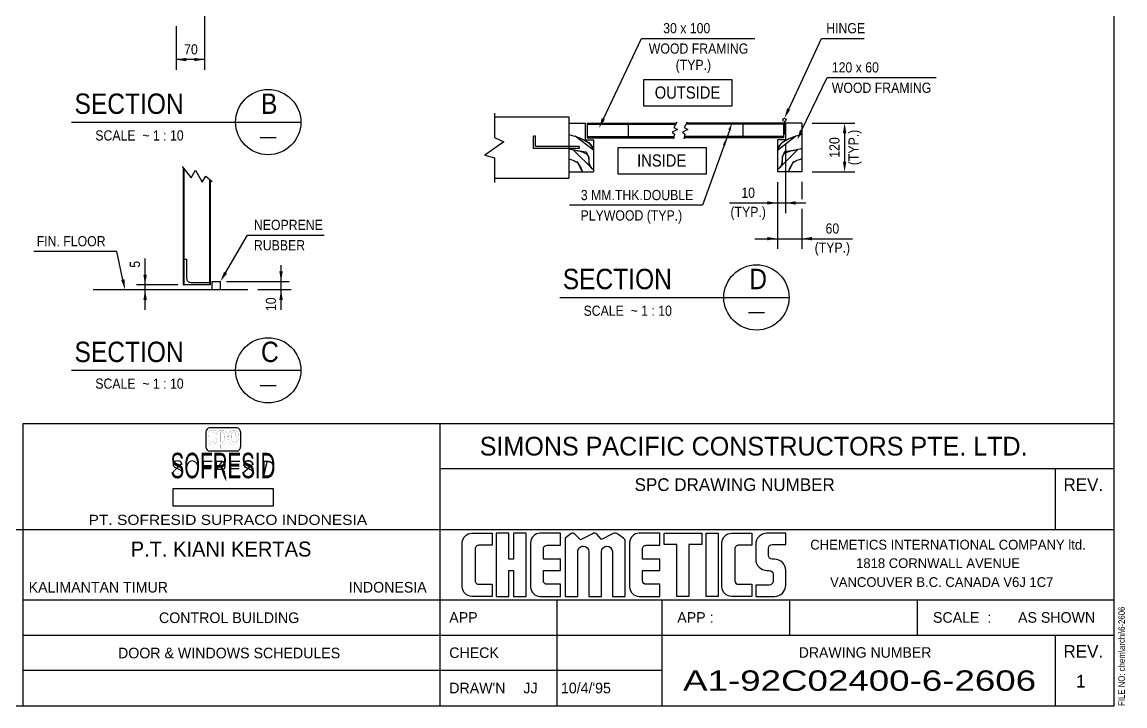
# Model space of a CAD drawing. Extents: x 300 to 83919, y 300 to 58945.
# Drawn here: x 56878 to 83919, y 300 to 17073 of the extents above; entities that cross this region are included whole.
import ezdxf
from ezdxf.enums import TextEntityAlignment as Align

# ---------------------------------------------------------------- set-up
doc = ezdxf.new("R2010")
doc.units = 0
doc.header["$LTSCALE"] = 1000
doc.layers.get('0').update_dxf_attribs({"linetype": 'CONTINUOUS'})
doc.layers.add('DIM', color=2, linetype='CONTINUOUS')
doc.layers.add('FORM', color=1, linetype='CONTINUOUS')

msp = doc.modelspace()

# ---------------------------------------------------------------- linework, layer by layer
at = {"color": 0}
for p, q in [((68461.13666378731, 14747.10413351587), (70286.93013430406, 14747.10413351587)), ((70286.93013430406, 14747.10413351587), (70286.93013430406, 13247.10413351587)), ((75569.48924401132, 14633.47711862172), (75569.48924401132, 14312.23957027962)), ((70286.93013430406, 14597.10413351587), (70686.93013430406, 14597.10413351587)), ((70686.93013430406, 14597.10413351587), (70686.93013430391, 14187.10413351586)), ((70736.93013430406, 14597.10413351586), (72921.37618817427, 14597.10413351591)), ((70736.93013430406, 14597.10413351586), (70736.93013430391, 14237.10413351586)), ((70736.93013430406, 14567.10413351586), (72904.49197452597, 14567.10413351591)), ((71736.93013430406, 14567.10413351589), (71736.93013430391, 14267.10413351587)), ((75546.77169865683, 14567.10413351586), (73156.19129097207, 14567.10413351591)), ((75546.77169865683, 14597.10413351586), (73173.07550462036, 14597.10413351591)), ((74546.77169865683, 14567.10413351589), (74546.77169865697, 14267.10413351587)), ((75546.77169865683, 14597.10413351586), (75546.77169865697, 14237.10413351586)), ((75596.77169865683, 14597.10413351587), (75596.77169865697, 14187.10413351586)), ((75996.77169865683, 14597.10413351587), (75596.77169865683, 14597.10413351587)), ((75996.77169865683, 14597.10413351587), (75996.77169865683, 13397.10413351587)), ((69469.10037037401, 14275.46760685475), (69419.10037037401, 14275.46760685475)), ((69419.10037037401, 13972.10413351587), (69419.10037037401, 14275.46760685475)), ((69469.10037037401, 14022.10413351587), (69469.10037037401, 14275.46760685475)), ((70686.93013430391, 14187.10413351586), (70886.93013430406, 14187.10413351586)), ((70736.93013430406, 14267.10413351586), (72863.38116228487, 14267.10413351589)), ((70736.93013430391, 14237.10413351586), (72856.94906054394, 14237.10413351591)), ((70886.93013430406, 14187.10413351586), (70886.93013430406, 13397.10413351589)), ((75546.77169865697, 14237.10413351586), (73108.64837699001, 14237.10413351591)), ((75546.77169865683, 14267.10413351586), (73115.08047873092, 14267.10413351589)), ((75596.77169865697, 14187.10413351586), (75396.77169865683, 14187.10413351586)), ((75396.77169865683, 14187.10413351586), (75396.77169865683, 13397.10413351589)), ((70535.71483083813, 13972.10413351587), (69419.10037037401, 13972.10413351587)), ((70535.71483083813, 14022.10413351587), (69469.10037037401, 14022.10413351587)), ((70535.71483083813, 14022.10413351587), (70535.71483083813, 13972.10413351587)), ((60833.71855228306, 10625.36969902589), (60833.71855228303, 13486.67718736377)), ((60848.71855228306, 10625.3696990259), (60848.71855228303, 13468.45294296264)), ((70286.93013430406, 13397.10413351587), (70886.93013430406, 13397.10413351589)), ((75996.77169865683, 13397.10413351587), (75396.77169865683, 13397.10413351589)), ((61483.71855228306, 10625.36969902589), (61483.71855228306, 13211.02577955043)), ((61498.718552283, 10625.36969902589), (61498.71855228306, 13198.32658692098)), ((68461.1366637873, 13247.10413351587), (70286.93013430406, 13247.10413351587)), ((61540.82314822997, 10510.3696990259), (61540.82314822999, 10710.3696990259)), ((61540.82314822999, 10710.3696990259), (61740.82314823, 10710.36969902589)), ((61740.82314822997, 10510.36969902587), (61740.82314823, 10710.36969902589)), ((58624.75311096725, 10510.36969902589), (62414.44119642457, 10510.36969902589))]:
    msp.add_line(p, q, dxfattribs=at)
for points in [[(68461.1366637873, 14836.48514167029), (68461.1366637873, 14237.98292662091), (68694.0130352292, 14138.23305442611), (68228.26029234543, 13805.73248648326), (68461.1366637873, 13739.23207470661), (68461.1366637873, 13140.7298596572)], [(72935.18579506339, 14621.64114870078), (72859.41231781247, 14487.00625453999), (72952.02369391694, 14436.51854196478), (72817.31659320861, 14369.20109488437), (72876.25021666603, 14327.12675862141), (72850.99239091572, 14209.32159896581)], [(73186.88511150946, 14621.64114870078), (73111.11163425854, 14487.00625453999), (73203.72301036301, 14436.51854196478), (73069.01590965468, 14369.20109488437), (73127.9495331121, 14327.12675862141), (73102.6917073618, 14209.32159896581)], [(70286.93013430406, 14314.01841119375), (70286.93013430406, 14314.01841119375), (70341.71825944808, 14299.39944454659), (70391.03541129516, 14285.06038782422), (70435.39956019064, 14271.01770878296), (70475.32867647987, 14257.28787517915), (70511.3407305082, 14243.88735476909), (70543.95369262098, 14230.83261530912), (70573.68553316356, 14218.14012455556), (70601.05422248128, 14205.82635026473), (70626.52160628913, 14193.87757229115), (70650.32503178045, 14182.15931888215), (70672.64572151826, 14170.50693038325), (70693.66489806556, 14158.75574713999), (70713.56378398532, 14146.74110949789), (70732.52360184056, 14134.29835780248), (70750.72557419426, 14121.26283239928), (70768.35092360941, 14107.46987363383), (70785.53514634747, 14092.71914578973), (70802.2308334636, 14076.66760890297), (70818.34484971147, 14058.93654694761), (70833.78405984471, 14039.14724389773), (70848.45532861694, 14016.92098372739), (70862.26552078182, 13991.87905041066), (70875.12150109297, 13963.64272792162), (70886.93013430406, 13931.83330023432), (70440.78685050213, 14274.67592490721), (70620.73615186264, 14201.61105192816), (70772.56852761527, 14117.30553247897), (70856.91969542694, 14021.7592174656), (70886.93013430406, 13931.83330023432)], [(75996.77169865683, 14314.01841119375), (75996.77169865683, 14314.01841119375), (75941.9835735128, 14299.39944454659), (75892.66642166572, 14285.06038782422), (75848.30227277025, 14271.01770878296), (75808.37315648102, 14257.28787517915), (75772.36110245269, 14243.88735476909), (75739.7481403399, 14230.83261530912), (75710.01629979732, 14218.14012455556), (75682.6476104796, 14205.82635026473), (75657.18022667176, 14193.87757229115), (75633.37680118043, 14182.15931888215), (75611.05611144262, 14170.50693038325), (75590.03693489532, 14158.75574713999), (75570.13804897557, 14146.74110949789), (75551.17823112033, 14134.29835780248), (75532.97625876662, 14121.26283239928), (75515.35090935147, 14107.46987363383), (75498.16668661342, 14092.71914578973), (75481.47099949728, 14076.66760890297), (75465.35698324941, 14058.93654694761), (75449.91777311618, 14039.14724389773), (75435.24650434394, 14016.92098372739), (75421.43631217907, 13991.87905041066), (75408.58033186791, 13963.64272792162), (75396.77169865683, 13931.83330023432), (75842.91498245875, 14274.67592490721), (75662.96568109824, 14201.61105192816), (75511.13330534562, 14117.30553247897), (75426.78213753394, 14021.7592174656), (75396.77169865683, 13931.83330023432)], [(70286.93013430406, 13971.17578652086), (70286.93013430406, 13971.17578652086), (70328.07247316622, 13959.01482589762), (70373.07411325576, 13947.65519343434), (70420.44858133266, 13936.84441367321), (70468.7094041569, 13926.33001115639), (70516.37010848845, 13915.85951042606), (70561.94422108728, 13905.1804360244), (70603.94526871335, 13894.04031249358), (70640.88677812663, 13882.18666437578), (70671.64626091934, 13869.41641365814), (70696.55716801246, 13855.72407210777), (70716.31693515924, 13841.15354893674), (70731.6229981129, 13825.74875335711), (70743.17279262668, 13809.55359458097), (70751.66375445381, 13792.61198182038), (70757.79331934752, 13774.96782428741), (70762.25892306103, 13756.66503119415), (70765.68386444537, 13737.76672187824), (70768.39489474264, 13718.41285617967), (70770.64462829275, 13698.76260406401), (70772.68567943557, 13678.97513549682), (70774.770662511, 13659.20962044367), (70777.15219185894, 13639.62522887012), (70780.08288181928, 13620.38113074175), (70783.81534673192, 13601.63649602411), (70788.62969595472, 13583.47182442975), (70794.91601891741, 13565.65293465907), (70803.09190006775, 13547.86697515945), (70813.57492385342, 13529.80109437827), (70826.78267472217, 13511.14244076289), (70843.13273712172, 13491.57816276071), (70863.04269549977, 13470.79540881909), (70886.93013430406, 13448.48132738541), (70390.17599341992, 13937.45369801641), (70710.71090028991, 13892.49066485375), (70772.56852761527, 13763.22211224191), (70772.56852761527, 13594.61107334352), (70817.5558040819, 13510.30540480029), (70886.93013430406, 13448.48132738541)], [(75996.77169865683, 13971.17578652086), (75996.77169865683, 13971.17578652086), (75955.62935979466, 13959.01482589762), (75910.62771970512, 13947.65519343434), (75863.25325162822, 13936.84441367321), (75814.99242880398, 13926.33001115639), (75767.33172447243, 13915.85951042606), (75721.7576118736, 13905.1804360244), (75679.75656424754, 13894.04031249358), (75642.81505483425, 13882.18666437578), (75612.05557204154, 13869.41641365814), (75587.14466494843, 13855.72407210777), (75567.38489780165, 13841.15354893674), (75552.07883484798, 13825.74875335711), (75540.52904033421, 13809.55359458097), (75532.03807850707, 13792.61198182038), (75525.90851361337, 13774.96782428741), (75521.44290989985, 13756.66503119415), (75518.01796851552, 13737.76672187824), (75515.30693821824, 13718.41285617967), (75513.05720466813, 13698.76260406401), (75511.01615352531, 13678.97513549682), (75508.93117044988, 13659.20962044367), (75506.54964110194, 13639.62522887012), (75503.6189511416, 13620.38113074175), (75499.88648622896, 13601.63649602411), (75495.07213700617, 13583.47182442975), (75488.78581404347, 13565.65293465907), (75480.60993289313, 13547.86697515945), (75470.12690910746, 13529.80109437827), (75456.91915823871, 13511.14244076289), (75440.56909583916, 13491.57816276071), (75420.65913746112, 13470.79540881909), (75396.77169865683, 13448.48132738541), (75893.52583954096, 13937.45369801641), (75572.99093267097, 13892.49066485375), (75511.13330534562, 13763.22211224191), (75511.13330534562, 13594.61107334352), (75466.14602887898, 13510.30540480029), (75396.77169865683, 13448.48132738541)], [(60800.95057055563, 13526.4886345325), (61023.48332123158, 13256.12255216135), (61132.66935480868, 13438.19980579198), (61296.44915064444, 13146.87854591112), (61387.43676648854, 13292.53917585151), (61542.62862331032, 13161.15175689767)], [(70286.93013430406, 13718.25922817328), (70286.93013430406, 13718.25922817328), (70355.31279479952, 13696.07687473982), (70408.58668356358, 13675.68930450766), (70448.96668145306, 13656.78366548737), (70478.66766932479, 13639.04710568952), (70499.90452803558, 13622.16677312471), (70514.89213844226, 13605.8298158035), (70525.84538140165, 13589.72338173647), (70534.97913777058, 13573.53461893421), (70544.13090440677, 13556.93814745845), (70553.62864217149, 13539.55847557563), (70563.42292792693, 13521.00758360334), (70573.46433853527, 13500.89745185919), (70583.70345085867, 13478.84006066077), (70594.09084175932, 13454.44739032568), (70604.5770880994, 13427.33142117152), (70615.11276674108, 13397.10413351588), (70491.39770758434, 13656.4351507584), (70530.7615989294, 13577.74987999726), (70586.99564563918, 13482.2035649839), (70615.11276674108, 13397.10413351588)], [(75996.77169865683, 13718.25922817328), (75996.77169865683, 13718.25922817328), (75928.38903816136, 13696.07687473982), (75875.1151493973, 13675.68930450766), (75834.73515150782, 13656.78366548737), (75805.0341636361, 13639.04710568952), (75783.7973049253, 13622.16677312471), (75768.80969451863, 13605.8298158035), (75757.85645155923, 13589.72338173647), (75748.7226951903, 13573.53461893421), (75739.57092855411, 13556.93814745845), (75730.0731907894, 13539.55847557563), (75720.27890503395, 13521.00758360334), (75710.23749442562, 13500.89745185919), (75699.99838210222, 13478.84006066077), (75689.61099120157, 13454.44739032568), (75679.12474486149, 13427.33142117152), (75668.5890662198, 13397.10413351588), (75792.30412537654, 13656.4351507584), (75752.94023403148, 13577.74987999726), (75696.7061873217, 13482.2035649839), (75668.5890662198, 13397.10413351588)]]:
    msp.add_lwpolyline(points, dxfattribs=at)
msp.add_lwpolyline([(61012.21855228305, 10688.86969902588), (61483.71855228303, 10688.86969902595), (61483.71855228303, 10625.36969902604), (60848.71855228306, 10625.3696990259), (60848.71855228306, 11260.36969902604), (60912.21855228305, 11260.36969902597), (60912.21855228305, 10788.86969902588, 0.4142135623731246)], format="xyb", close=True, dxfattribs=at)
msp.add_circle((75569.48924401132, 14673.47711862172), 40, dxfattribs=at)
at = {"layer": 'DIM', "color": 0}
for p, q in [((61352.87415182704, 19026.94191703706), (61352.87415182704, 15904.06768058939)), ((60652.87415182707, 16971.92690894396), (60652.87415182707, 15904.06768058939)), ((71131.13076966799, 14700.24349203796), (72067.68348335146, 16673.13911845061)), ((72067.68348335146, 16673.13911845061), (74845.7004419271, 16673.13911845061)), ((75674.65248317225, 14940.28252669035), (76478.12896877597, 16673.13911845061)), ((76478.12896877597, 16673.13911845061), (77525.58840153468, 16673.13911845061)), ((61352.87415182704, 16154.06768058939), (60652.87415182707, 16154.06768058938)), ((75988.67568015124, 14410.65549318369), (76615.51414189102, 15711.96417589232)), ((76615.51414189102, 15711.96417589232), (79291.05802908768, 15711.96417589232)), ((58092.59521265115, 14619.39576824217), (63713.15309100298, 14619.39576824217)), ((74220.21228254939, 14417.12722286995), (73563.46756989548, 12580.59332885627)), ((76246.77169865683, 14597.10413351587), (77295.63282352257, 14597.10413351587)), ((77045.63282352257, 14347.10413351587), (77045.63282352257, 13647.10413351587)), ((62714.79320723781, 14245.00772498704), (63111.51297476826, 14245.00772498704)), ((75596.77169865697, 14074.45531086549), (75596.77169865697, 12386.74795655208)), ((76246.77169865683, 13397.10413351587), (77295.63282352257, 13397.10413351587)), ((75396.77169865683, 13147.10413351589), (75396.77169865683, 11510.17523056971)), ((75996.77169865683, 13158.36446582504), (75996.77169865683, 12726.18156528463)), ((73563.46756989548, 12580.59332885627), (70301.31438787062, 12580.59332885627)), ((74219.44223165442, 12636.74795655208), (76096.77169865697, 12636.74795655208)), ((75996.77169865683, 12493.6542123988), (75996.77169865683, 11510.17523056971)), ((61867.23689127611, 10926.05364736019), (62408.2605308001, 11849.13457118155)), ((62408.2605308001, 11849.13457118155), (64284.55505172876, 11849.13457118155)), ((74845.7004419271, 11760.17523056971), (77238.32755218662, 11760.17523056971)), ((59198.44024574597, 11448.91191495128), (57170.18737801187, 11448.91191495128)), ((59349.95606544546, 10754.62113371324), (59198.44024574597, 11448.91191495129)), ((59894.96682202247, 10011.95375815637), (59894.96682202247, 11274.8590777748)), ((63227.89977628458, 10011.95375815637), (63227.89977628458, 11110.3696990259)), ((60696.40740778031, 10625.36969902589), (59686.8427288279, 10625.36969902589)), ((60833.71855228306, 10625.36969902589), (60848.71855228306, 10625.36969902589)), ((61498.71855228303, 10625.36969902589), (61483.71855228302, 10625.36969902589)), ((61890.82314822998, 10710.3696990259), (63429.22810679546, 10710.3696990259)), ((62657.86759746737, 10510.36969902589), (63477.89977628458, 10510.36969902589)), ((70063.41191899171, 10320.13244300089), (75683.96979734354, 10320.13244300089)), ((74685.60991357837, 9945.74439974576), (75082.32968110882, 9945.74439974576)), ((58092.59521265115, 8532.359156277991), (63713.15309100298, 8532.359156277991)), ((62714.79320723781, 8157.97111302286), (63111.51297476826, 8157.97111302286))]:
    msp.add_line(p, q, dxfattribs=at)
for points in [[(72123.96962480585, 15665.64245405469), (74278.27887596849, 15665.64245405469), (74278.27887596849, 15012.81629603317), (72123.96962480585, 15012.81629603317)], [(71495.92323084788, 13998.29823288354), (73650.23248201053, 13998.29823288354), (73650.23248201053, 13345.47207486202), (71495.92323084788, 13345.47207486202)]]:
    msp.add_lwpolyline(points, close=True, dxfattribs=at)
for centre in [(62913.15309100303, 14619.39576824217), (74883.9697973436, 10320.13244300089), (62913.15309100303, 8532.359156277991)]:
    msp.add_circle(centre, 800, dxfattribs=at)
for points in [[(60902.87415182707, 16195.73434725605), (60902.87415182707, 16112.40101392272), (60652.87415182707, 16154.06768058939)], [(61102.87415182704, 16195.73434725605), (61102.87415182704, 16112.40101392272), (61352.87415182704, 16154.06768058939)], [(75712.45338451702, 14922.75532016352), (75636.85158182748, 14957.80973321717), (75569.4892440113, 14713.47711862171)], [(71168.7715660125, 14682.37504046368), (71093.48997332348, 14718.11194361224), (71023.92006022233, 14474.3987139709)], [(74191.179680672, 14431.03901127946), (74250.03832883155, 14410.01736679502), (74283.67393820512, 14597.10413351589)], [(76026.47658149601, 14393.12828665686), (75950.87477880646, 14428.18269971051), (75883.5124409903, 14183.85008511506)], [(77003.9661568559, 14347.10413351587), (77087.29949018924, 14347.10413351587), (77045.63282352257, 14597.10413351587)], [(74063.34174942762, 14071.03901127947), (74122.20039758718, 14050.01736679502), (74155.83600696074, 14237.10413351589)], [(77003.9661568559, 13647.10413351587), (77087.29949018924, 13647.10413351587), (77045.63282352257, 13397.10413351587)], [(75146.77169865683, 12678.41462321874), (75146.77169865683, 12595.08128988541), (75396.77169865683, 12636.74795655208)], [(75846.77169865697, 12678.41462321874), (75846.77169865697, 12595.08128988541), (75596.77169865697, 12636.74795655208)], [(75146.77169865683, 11801.84189723637), (75146.77169865683, 11718.50856390304), (75396.77169865683, 11760.17523056971)], [(76246.77169865683, 11801.84189723637), (76246.77169865683, 11718.50856390304), (75996.77169865683, 11760.17523056971)], [(59936.63348868913, 10875.36969902589), (59853.30015535581, 10875.36969902589), (59894.96682202247, 10625.36969902589)], [(61903.1842159985, 10904.98469018583), (61831.28956655373, 10947.12260453454), (61740.82314823, 10710.36969902589)], [(63186.23310961791, 10960.3696990259), (63269.56644295124, 10960.3696990259), (63227.89977628458, 10710.3696990259)], [(59390.66463789335, 10763.50500901436), (59309.24749299757, 10745.73725841211), (59403.2593172522, 10510.36969902589)], [(59936.63348868913, 10260.36969902589), (59853.30015535581, 10260.36969902589), (59894.96682202247, 10510.36969902589)], [(63186.23310961791, 10260.36969902589), (63269.56644295124, 10260.36969902589), (63227.89977628458, 10510.36969902589)]]:
    msp.add_solid(points, dxfattribs=at)
at = {"layer": 'FORM', "color": 0}
for p, q in [((83652.44755244756, 300), (83652.44755244756, 58945.11723195994)), ((56903.33831348355, 7223.8518464), (83652.44755244756, 7223.851846400001)), ((56903.33831348355, 300.0000000000057), (56903.33831348355, 7223.8518464)), ((67128.24159915902, 6119.8518464), (83652.44755244756, 6119.8518464)), ((82218.3257785598, 4627.407404000001), (82218.3257785598, 6119.851846400001)), ((72569.19566315075, 2896.444442399998), (56903.33831348355, 2896.444442400001)), ((69993.19566315075, 2896.444442399999), (69993.19566315075, 300)), ((83652.44755244756, 2896.444442399998), (72569.19566315076, 2896.444442399999)), ((75697.19566315076, 2896.444442399998), (75697.19566315075, 2030.9629616)), ((78825.19566315076, 2896.444442399962), (78825.19566315075, 2030.962961599964)), ((72569.19566315075, 2030.9629616), (56903.33831348355, 2030.962961600003)), ((83652.44755244756, 2030.9629616), (72569.19566315076, 2030.962961600001)), ((82218.3257785598, 300), (82218.3257785598, 2030.9629616)), ((72569.19566315075, 1165.481480800003), (56903.33831348355, 1165.481480800004)), ((300, 300), (83652.44755244756, 300))]:
    msp.add_line(p, q, dxfattribs=at)
at = {"layer": 'FORM', "color": 0, "linetype": 'CONTINUOUS'}
for p, q in [((67128.24159915902, 300), (67128.24159915902, 7223.851846400001)), ((300, 4627.407404000001), (83652.44755244756, 4627.407404)), ((72569.19566315075, 300), (72569.19566315076, 2896.444442399999))]:
    msp.add_line(p, q, dxfattribs=at)
at = {"layer": 'FORM', "color": 0}
for points in [[(61482.68212409924, 7119.32162823098, 0.4142135623730951), (61383.45712409821, 7020.096628230956, 0.4142135623730951)], [(62233.95712409868, 7020.096628230956, 0.4142135623730951), (62134.73212409911, 7119.32162823098, 0.4142135623730951)], [(61383.45712409821, 6651.546628230996, 0.4142135623730951), (61482.68212409924, 6552.321628230972, 0.4142135623730951)], [(62134.73212409911, 6552.321628230972, 0.4142135623730951), (62233.95712409868, 6651.546628230996, 0.4142135623730951)]]:
    msp.add_lwpolyline(points, format="xyb", dxfattribs=at)
at = {"layer": 'FORM', "color": 0, "const_width": 2.835000000000001}
for points in [[(61540.56253125775, 7065.345792761243, 0.3495969337888795), (61438.25582812745, 6995.963307868285, 0.3495969337888795)], [(61644.17396975798, 7038.855596368673, 0.1543806681393017), (61540.56253125775, 7065.345792761243, 0.1543806681393017)], [(61808.81604039635, 7064.464594750395, 0.0836388900837488), (61744.43745066849, 7041.375695179092, 0.0836388900837488)], [(61834.16559528735, 7061.20828048254, 0.153806305593043), (61808.81604039635, 7064.464594750395, 0.153806305593043)], [(61888.86233790138, 7019.866526639114, 0.1496496585383769), (61851.75830043911, 7053.076406419247, 0.1496496585383769)], [(62060.25086088951, 7066.177707703561, 0.3321280802567386), (61939.50369525003, 6936.345765293688, 0.3321280802567386)], [(62185.03038315569, 6960.24417675683, 0.3264943082172232), (62060.04034930841, 7066.139177252196, 0.3381523633448678)], [(61438.25582812745, 6995.963307868285, 0.2649801583849902), (61456.52152656578, 6916.734682145422, 0.2649801583849902)], [(61452.4029356867, 6825.77499047268, 0.4250661347447238), (61559.40600222268, 6770.086328357072, 0.4250661347447238)], [(61633.53308276012, 6949.917230905728, 0.3936342458865036), (61528.65414150904, 7010.096777013156, 0.6434168220046662), (61516.7224634107, 6976.801967772669, 0.6434168220046662)], [(61543.97268291534, 6714.234794080064, 0.3495969337888795), (61646.2793860442, 6783.617278972931, 0.3495969337888795)], [(61559.05594904937, 6770.02222439062, 0.5793255295406635), (61568.30513855705, 6802.778619068637, 0.6390955371477732)], [(61646.2793860442, 6783.617278972931, 0.26498015838499), (61628.01368760732, 6862.845904695884, 0.26498015838499)], [(61760.06800696807, 7022.567151651517, 0.02651416550264952), (61743.07541934134, 7018.579847497883, 0.02436190330876967)], [(61744.43745066849, 6775.065512292646, 0.6137777311781937), (61789.51622550406, 6752.177292779313, 0.6137777311781937)], [(61780.34765088117, 7019.962100237196, 0.153806305593043), (61760.06800696807, 7022.567151651426, 0.153806305593043)], [(61789.51622550406, 6752.17729277904, 0.08738750665258899), (61798.31780267589, 6761.339857833197, 0.08738750665258899)], [(61824.10504497268, 6986.888697162455, 0.1496496585383769), (61794.42181500229, 7013.456600986526, 0.1496496585383769)], [(61798.2494183266, 6761.272148422838, 0.3412580951651618), (61824.10504497268, 6986.888697162455, 0.3412580951651618)], [(61853.051018267, 6734.333751935744, 0.3472229159864206), (61888.86233790138, 7019.866526639114, 0.3472229159864206)], [(61939.50369525003, 6936.345765293688, 0.0541372380082049), (61953.87576473179, 6792.69621608121, 0.0541372380082049)], [(61953.87576473179, 6792.69621608121, 0.04789211180493934), (61958.73546546239, 6777.184020235952, 0.04789211180493934)], [(62020.64115419082, 6993.981349012144, 0.1143888711505439), (62029.62476277637, 6788.329797522262, 0.1178390781703009)], [(62109.10160972883, 7004.957333687732, 0.5991376851060016), (62020.64115419082, 6993.981349012144, 0.7955520369033527)], [(62029.62476277637, 6788.329797522262, 0.4476033871394089), (62089.23239799072, 6779.592743869059, 0.4476033871394089)], [(62089.23239799072, 6779.592743869059, 0.09879852695169625), (62159.12944642653, 6840.752119441301, 0.09879852695169625)], [(62109.10160972883, 6960.24417675683, 1.225977628630325), (62185.03038315569, 6960.24417675683, 1.225977628630325)], [(62109.10160972883, 6960.24417675683, 0.1015183736457274), (62109.10160972883, 7004.957333687732, 0.1015183736457274)], [(62114.06891266263, 6743.359668425025, 0.07167102148497505), (62178.64385081223, 6835.612676115877, 0.07167102148497505)], [(61438.15215478565, 6742.414137850235, 0.1507659401117336), (61543.97268291534, 6714.234794080064, 0.1507659401117336)], [(61666.85492951395, 6613.098270797333, 0.2070934758033776), (61673.56245066797, 6628.59815779823, 0.2070934758033776)], [(61809.0549065618, 6717.887533294494, 0.03183303762056458), (61742.95677804651, 6717.790459372943, 0.03111850976689751)], [(61744.43745066849, 6628.220128066939, 0.2073920117712924), (61751.16272823246, 6612.703586244449, 0.2073920117712924)], [(61809.0549065618, 6717.887533294494, 0.2130920374431803), (61853.051018267, 6734.333751935744, 0.2130920374431803)], [(61969.14220066858, 6752.52226262485, 0.1501865236582836), (61985.18811272545, 6733.373128919745, 0.1501865236582836)], [(61985.18811272545, 6733.373128919745, 0.3383571074634022), (62114.06891266263, 6743.359668425025, 0.3383571074634022)]]:
    msp.add_lwpolyline(points, format="xyb", dxfattribs=at)
at = {"layer": 'FORM', "color": 0}
for points in [[(62134.73212409911, 7119.32162823098), (61482.68212409924, 7119.32162823098)], [(61383.45712409821, 7020.096628230956), (61383.45712409821, 6651.546628230996)], [(62233.95712409868, 7020.096628230956), (62233.95712409868, 6651.546628230996)], [(62134.73212409911, 6552.321628230972), (61482.68212409924, 6552.321628230972)]]:
    msp.add_lwpolyline(points, dxfattribs=at)
for points, const_width in [([(61643.51189822076, 7040.4265015339), (61633.59477175429, 6949.917230905728)], 2.835000000000001), ([(61744.43745066849, 7067.205596368628), (61651.23332919204, 7009.849213922123)], 2.835000000000001), ([(61744.43745066849, 7068.042393630028), (61744.43745066849, 7040.473302855141)], 2.835000000000001), ([(61834.16559528735, 7061.20828048254), (61851.75830043911, 7053.076406419247)], 2.835000000000001), ([(61454.48222326989, 6825.079474914243), (61437.50979786303, 6825.230606552875)], 2.835000000000001), ([(61438.92657401332, 6826.566920689699), (61438.85694256635, 6741.26864211669)], 2.835000000000001), ([(61456.48299608177, 6916.842524278242), (61481.16146975838, 6890.018096368683)], 2.835000000000001), ([(61481.49233778124, 6889.562490472624), (61568.60666146852, 6802.486518469711)], 2.835000000000001), ([(61603.67664961553, 6890.018096368683), (61516.56232592971, 6977.094068371595)], 2.835000000000001), ([(61628.05221809133, 6862.738062563064), (61603.61143330695, 6890.0502435675)], 2.835000000000001), ([(61652.29995066796, 7010.505596368627), (61673.8416900934, 6990.566892376616)], 2.835000000000001), ([(61673.56245066797, 6990.825352110575), (61673.56245066797, 6628.59815779823)], 2.835000000000001), ([(61744.43745066849, 7018.970317287064), (61744.43745066849, 6775.065512292646)], 2.835000000000001), ([(61780.34765088117, 7019.962100237196), (61794.42181500229, 7013.456600986526)], 2.835000000000001), ([(61958.73546546239, 6777.184020235952), (61969.14220066858, 6752.52226262485)], 2.835000000000001), ([(62159.12944642653, 6840.752119441301), (62178.64385081223, 6835.612676115877)], 2.835000000000001), ([(61652.29995066796, 6599.430596368645), (61666.85492951395, 6613.098270797333)], 2.835000000000001), ([(61765.32987078274, 6599.430596368645), (61652.29995066796, 6599.430596368645)], 2.835000000000001), ([(61744.43745066849, 6717.884884551792), (61744.43745066849, 6628.220128066939)], 2.835000000000001), ([(61765.32987078274, 6599.430596368645), (61751.16272823246, 6612.703586244449)], 2.835000000000001), ([(60799.87483536272, 6212.541681921018), (60799.87483536272, 6212.541681921018), (60796.66305420135, 6225.396218328412), (60793.23687819445, 6236.841478615795), (60789.58995062451, 6247.000059297195), (60785.71591476823, 6255.994556886914), (60781.60841390666, 6263.947567899165), (60777.26109131939, 6270.981688847975), (60772.66759028601, 6277.219516247648), (60767.82155408612, 6282.783646612213), (60762.71739651013, 6287.779746461208), (60757.35261339608, 6292.245762334575), (60751.72547109135, 6296.202710777768), (60745.8342359477, 6299.671608335872), (60739.67717431254, 6302.673471554342), (60733.25255253469, 6305.229316978354), (60726.55863696448, 6307.36016115318), (60719.59369394783, 6309.087020624272), (60712.36730672565, 6310.427019983969), (60704.93432608958, 6311.381716013354), (60697.36091971893, 6311.948773540759), (60689.71325529594, 6312.12585739461), (60682.0575005014, 6311.910632403057), (60674.45982301754, 6311.300763394435), (60666.98639052368, 6310.293915197078), (60659.7033707006, 6308.887752639318), (60652.66850375949, 6307.083702770457), (60645.90582003177, 6304.898241524213), (60639.43092237344, 6302.351607055177), (60633.25941364631, 6299.464037518216), (60627.4068967093, 6296.255771068015), (60621.88897441986, 6292.747045859257), (60616.72124963982, 6288.958100046627), (60611.91932522663, 6284.9091717849), (60607.4962998787, 6280.618747850101), (60603.45525563928, 6276.098309502892), (60599.79677039549, 6271.357586625551), (60596.52142202861, 6266.406309099991), (60593.6297884243, 6261.254206808396), (60591.12244746387, 6255.911009632861), (60588.99997703295, 6250.3864474553), (60587.26295501431, 6244.690250157989), (60585.91374109849, 6238.839542333269), (60584.96182221309, 6232.881027415103), (60584.41846708477, 6226.868803547884), (60584.29494444893, 6220.856968875912), (60584.6025230366, 6214.899621543579), (60585.35247157736, 6209.050859695278), (60586.55605880661, 6203.364781475309), (60588.22455345246, 6197.895485027972), (60590.36315646984, 6192.683576394599), (60592.95279769606, 6187.715693203633), (60595.96833919379, 6182.964980980639), (60599.38464301988, 6178.404585251089), (60603.17657123699, 6174.007651540457), (60607.31898590341, 6169.747325374125), (60611.78674908035, 6165.596752277658), (60616.55472282758, 6161.529077776529), (60621.60003258207, 6157.523479923045), (60626.90885729419, 6153.583266877037), (60632.46963928862, 6149.717779325444), (60638.27082089295, 6145.936357955022), (60644.30084443332, 6142.248343452527), (60650.54815223587, 6138.663076504715), (60657.00118662674, 6135.189897798434), (60663.64838993498, 6131.838148020531), (60670.47208854813, 6128.611654257863), (60677.43014511682, 6125.492189198055), (60684.47430635308, 6122.456011928832), (60691.5563189704, 6119.479381537919), (60698.62792968081, 6116.538557113042), (60705.6408851978, 6113.609797741926), (60712.5469322363, 6110.669362512387), (60719.29781750544, 6107.69351051206), (60725.85342624982, 6104.658825158028), (60732.20619782399, 6101.543187185168), (60738.35671011068, 6098.324801657624), (60744.30554099411, 6094.981873639451), (60750.05326835847, 6091.492608194792), (60755.60047008651, 6087.835210387881), (60760.94772406389, 6083.987885282865), (60766.09560817044, 6079.928837943796), (60771.03766937537, 6075.643538413467), (60775.7393309704, 6071.146516649175), (60780.15898533079, 6066.459567586778), (60784.25502483326, 6061.604486162038), (60787.98584185018, 6056.603067310904), (60791.3098287597, 6051.47710596914), (60794.18537793565, 6046.248397072693), (60796.57088175475, 6040.938735557235), (60798.43585685042, 6035.563364904944), (60799.79431690329, 6030.11132278182), (60800.67139985506, 6024.565095400273), (60801.09224364162, 6018.907168972443), (60801.08198620758, 6013.12002971056), (60800.66576548882, 6007.186163827034), (60799.86871942704, 6001.088057534004), (60798.71598596249, 5994.808197043792), (60797.23198068125, 5988.348722930393), (60795.4382297484, 5981.790393215148), (60793.35553697631, 5975.233620280985), (60791.0047061788, 5968.77881651101), (60788.40654116823, 5962.52639428824), (60785.58184575552, 5956.576765995785), (60782.55142375304, 5951.030344016478), (60779.3360789746, 5945.98754073361), (60775.95126980916, 5941.521719457821), (60772.3910729462, 5937.59804721142), (60768.64421965613, 5934.154641944339), (60764.69944120793, 5931.129621606512), (60760.54546886765, 5928.461104148052), (60756.17103390425, 5926.087207518892), (60751.56486758672, 5923.946049668963), (60746.71570118255, 5921.975748548381), (60741.61867083924, 5920.128952064285), (60736.29453220958, 5918.416427952822), (60730.77044582926, 5916.86347390744), (60725.07357222815, 5915.495387621492), (60719.23107194191, 5914.337466788426), (60713.27010550042, 5913.415009101597), (60707.21783343791, 5912.753312254542), (60701.10141628859, 5912.377673940434), (60694.94955560688, 5912.305024154309), (60688.79711704097, 5912.518822096469), (60682.68050726213, 5912.994159268898), (60676.63613294456, 5913.706127173397), (60670.70040075808, 5914.629817311858), (60664.90971737396, 5915.740321186265), (60659.3004894635, 5917.012730298508), (60653.90912370088, 5918.4221361503), (60648.76374375483, 5919.947716794129), (60643.85934130435, 5921.58499648415), (60639.18262502005, 5923.333586025207), (60634.72030358128, 5925.193096221871), (60630.45908566303, 5927.163137878985), (60626.38567993884, 5929.243321801211), (60622.48679508369, 5931.43325879321), (60618.74913977547, 5933.732559659827), (60615.15455883521, 5936.150240758368), (60611.66544166511, 5938.732940656907), (60608.23931381631, 5941.536703476256), (60604.83370083705, 5944.617573337134), (60601.40612827848, 5948.031594360352), (60597.91412169027, 5951.83481066663), (60594.31520662213, 5956.083266376779), (60590.56690862228, 5960.833005611609), (60586.65949998424, 5966.136245404802), (60582.71423996514, 5972.029894442428), (60578.88513456594, 5978.547034323517), (60575.32618978469, 5985.720746647282), (60572.19141162234, 5993.584113012573), (60569.6348060784, 6002.170215018602), (60567.81037915382, 6011.512134264401), (60566.87213684666, 6021.642952349), (60791.59029497125, 6248.80845518003), (60770.58306754946, 6288.662052167935), (60722.5031456331, 6313.172014315503), (60656.96651360661, 6313.172014315503), (60607.85102414259, 6287.466444258304), (60583.14534118865, 6246.417239360769), (60583.14534118865, 6195.006099246372), (60613.62061477151, 6160.931273821668), (60661.70053668787, 6130.443272125946), (60721.46757808398, 6108.32452579764), (60768.21605600883, 6082.419687755489), (60802.24184690335, 6041.569750842907), (60802.24184690335, 5996.933722216479), (60781.08668126108, 5939.544542553837), (60749.42790190719, 5920.813351969561), (60701.4959182113, 5909.056540858116), (60651.19692297624, 5917.226528240669), (60617.17113208317, 5932.570163081006), (60592.61338734971, 5954.888177394266), (60568.0556426177, 5993.546166472449), (60566.87213684666, 6021.642952349)], 28.125), ([(61318.1296248996, 5886.387675701305), (61318.1296248996, 6302.896145122692), (61543.81528337865, 6302.896145122692)], 33.75), ([(61636.22961624817, 6299.97662135868), (61636.22961624817, 6299.97662135868), (61686.15616783966, 6299.560847810723), (61725.29375177722, 6298.38385214264), (61755.11959332391, 6296.551121818563), (61777.11091774284, 6294.168144302536), (61792.74495029706, 6291.340407058603), (61803.49891624822, 6288.173397550715), (61810.85004086229, 6284.772603242915), (61816.2755494009, 6281.243511599338), (61821.01073781407, 6277.673553725187), (61825.32318480401, 6274.077935291486), (61829.23853975983, 6270.45380561042), (61832.78245207069, 6266.798313994265), (61835.98057112715, 6263.108609755115), (61838.85854631838, 6259.381842205427), (61841.44202703349, 6255.615160657205), (61843.75666266162, 6251.805714422814), (61845.82509434724, 6247.948276831746), (61847.65793025029, 6244.028117282075), (61849.26277028747, 6240.028129189365), (61850.6472143755, 6235.931205968997), (61851.8188624282, 6231.720241036534), (61852.78531436373, 6227.378127807267), (61853.55417009444, 6222.887759696757), (61854.13302953851, 6218.232030120386), (61854.53044255876, 6213.404603184724), (61854.75875880832, 6208.442225760725), (61854.83127788932, 6203.392415410714), (61854.76129940537, 6198.302689696745), (61854.56212295424, 6193.220566180959), (61854.24704814098, 6188.193562425501), (61853.82937456627, 6183.269195992513), (61853.32240183082, 6178.494984444139), (61852.73816295114, 6173.908625062747), (61852.08362459992, 6169.508534011517), (61851.36448686565, 6165.283307173856), (61850.58644983394, 6161.221540433168), (61849.75521359331, 6157.31182967286), (61848.87647823082, 6153.542770776337), (61847.95594383352, 6149.902959627004), (61846.99931048993, 6146.380992108358), (61845.99913678424, 6142.962137891506), (61844.89541530668, 6139.618361799809), (61843.61499714317, 6136.31830244424), (61842.08473338251, 6133.03059843595), (61840.23147510918, 6129.723888386004), (61837.98207341199, 6126.366810905371), (61835.26337937831, 6122.928004605298), (61832.00224409404, 6119.376108096755), (61827.87788978342, 6115.719357413152), (61821.57902321226, 6112.124378276737), (61811.54672227888, 6108.797393832016), (61796.22206488596, 6105.944627223586), (61774.04612893327, 6103.772301595952), (61743.45999232203, 6102.486640093527), (61702.90473295202, 6102.293865860999), (61650.82142872591, 6103.400202042873), (61785.06546648598, 6299.97662135868), (61821.05838473538, 6281.486816898839), (61846.35075009894, 6252.292278411757), (61856.07859083568, 6220.17835599129), (61854.13306378789, 6176.386478345309), (61847.32356499765, 6145.245637292398), (61838.56853915961, 6120.916925135068), (61806.4666750058, 6098.534515543658), (61650.82142872591, 6103.400202042873)], 33.75), ([(61637.20243114688, 5886.387675701305), (61637.20243114688, 6299.97662135868)], 33.75), ([(61971.83986476914, 6302.896145122692), (62223.7906007623, 6302.896145122692)], 33.75), ([(61988.37710154651, 6309.708134187737), (61988.37710154651, 5911.689609056818)], 33.75), ([(62537.99943526713, 6212.393145728062), (62537.99943526713, 6212.393145728062), (62537.72679065762, 6218.936414456791), (62536.9126566194, 6225.417908088027), (62535.56273283641, 6231.821471267746), (62533.68271899847, 6238.130948642108), (62531.27831478808, 6244.330184857087), (62528.35521989357, 6250.403024558934), (62524.91913399893, 6256.333312393624), (62520.97575679102, 6262.104893007315), (62516.53838787199, 6267.699076752367), (62511.65072650504, 6273.087036806762), (62506.36407187151, 6278.237412054593), (62500.72972315131, 6283.118841379953), (62494.7989795229, 6287.699963667207), (62488.62314017054, 6291.94941780054), (62482.25350426976, 6295.835842664043), (62475.74137100485, 6299.327877141902), (62469.13043963753, 6302.39938687994), (62462.43400976994, 6305.045144570365), (62455.65778108896, 6307.265149666934), (62448.80745328003, 6309.059401623496), (62441.88872602856, 6310.427899893718), (62434.90729902144, 6311.370643931447), (62427.86887194409, 6311.887633190533), (62420.77914448194, 6311.978867124732), (62413.64919967193, 6311.645295690166), (62406.51165394113, 6310.891670852404), (62399.40450707102, 6309.72369507938), (62392.36575884018, 6308.147070839211), (62385.43340902718, 6306.167500599647), (62378.64545741352, 6303.790686828804), (62372.03990377632, 6301.022331994615), (62365.65474789416, 6297.868138564924), (62359.5279894161, 6294.335392844666), (62353.69762744843, 6290.437716485782), (62348.20166096936, 6286.190314976945), (62343.07808895567, 6281.608393807007), (62338.36491038412, 6276.707158464912), (62334.10012423003, 6271.501814439241), (62330.32172947017, 6266.007567218937), (62327.06772508275, 6260.239622292672), (62324.36882689829, 6254.219203965956), (62322.22661817389, 6247.9916118102), (62320.63539902477, 6241.608164213655), (62319.58946956468, 6235.120179564389), (62319.08312990447, 6228.578976250562), (62319.11068015936, 6222.035872660333), (62319.66642044165, 6215.54218718177), (62320.7446508651, 6209.149238203033), (62322.34790473624, 6202.898840681725), (62324.51164812694, 6196.794795853591), (62327.27958030039, 6190.831401523635), (62330.69540052122, 6185.002955497045), (62334.80280805555, 6179.303755579101), (62339.64550216799, 6173.728099574807), (62345.26718212176, 6168.270285289352), (62351.71154718003, 6162.924610527923), (62358.99886372092, 6157.683472454962), (62367.05566656049, 6152.531665672838), (62375.78505762533, 6147.452084143267), (62385.09013884352, 6142.427621827689), (62394.87401214167, 6137.441172688002), (62405.0397794493, 6132.475630685646), (62415.49054269301, 6127.513889782428), (62426.12940380089, 6122.538843939971), (62436.85851465155, 6117.528952185628), (62447.57622693317, 6112.444933810027), (62458.17994228449, 6107.243073169345), (62468.56706234715, 6101.879654619849), (62478.63498875843, 6096.310962517898), (62488.28112315998, 6090.493281219667), (62497.40286718909, 6084.382895081423), (62505.8976224874, 6077.936088459434), (62513.67229053751, 6071.121816905113), (62520.67177220336, 6063.959720750542), (62526.85046818981, 6056.482111522771), (62532.16277920322, 6048.721300748936), (62536.56310594991, 6040.709599956178), (62540.00584913768, 6032.479320671725), (62542.44540947141, 6024.062774422534), (62543.83618765744, 6015.492272735925), (62544.16171724618, 6006.813431941579), (62543.52206315991, 5998.125087580162), (62542.04642316065, 5989.539379995064), (62539.86399501476, 5981.168449529584), (62537.10397648422, 5973.124436526929), (62533.89556533687, 5965.519481330491), (62530.36795933324, 5958.465724283566), (62526.65035624116, 5952.075305729456), (62522.83712112578, 5946.430905445165), (62518.8832882722, 5941.497360942801), (62514.70905926865, 5937.210049168086), (62510.23463570193, 5933.504347066561), (62505.38021915738, 5930.315631584132), (62500.06601122616, 5927.579279666522), (62494.2122134936, 5925.230668259362), (62487.73902754649, 5923.205174308375), (62480.60402090662, 5921.448311660904), (62472.9142248357, 5919.94614177004), (62464.81403652754, 5918.694862990585), (62456.44785317593, 5917.690673677068), (62447.96007197613, 5916.929772184291), (62439.49509012193, 5916.408356866966), (62431.1973048086, 5916.122626079711), (62423.21111322847, 5916.068778177329), (62415.64639658784, 5916.250614304342), (62408.47497212265, 5916.702346765057), (62401.63414107986, 5917.465790653593), (62395.06120470935, 5918.582761064251), (62388.69346425666, 5920.095073091149), (62382.46822096874, 5922.044541828497), (62376.32277609403, 5924.472982370414), (62370.1944308795, 5927.4222098112), (62364.04170282651, 5930.914874004818), (62357.90797446419, 5934.896963844973), (62351.85784457165, 5939.295302984944), (62345.9559119324, 5944.036715078279), (62340.26677532704, 5949.048023778439), (62334.85503353761, 5954.25605273888), (62329.78528534616, 5959.587625612973), (62325.12212953618, 5964.969566054176), (62320.92098191381, 5970.370829659466), (62317.20052640333, 5975.928899799716), (62313.97026395018, 5981.823391789228), (62311.23969550274, 5988.2339209423), (62309.01832201082, 5995.340102573325), (62307.31564442279, 6003.321551996602), (62306.14116368409, 6012.357884526434), (62305.504380746, 6022.62871547721), (62537.99943526713, 6229.909868820257), (62526.32606748259, 6263.970093806553), (62476.71415165271, 6303.869226490339), (62421.26555193129, 6316.520263083409), (62362.89850751521, 6301.92292392451), (62321.06890537428, 6262.996872608371), (62315.23222148128, 6207.52731939822), (62342.47011389409, 6161.789279017036), (62425.15660602833, 6122.863227700897), (62513.67988480081, 6081.990873818929), (62555.50958969136, 6016.789807779721), (62527.2988823813, 5943.803531477285), (62495.19701822749, 5920.447900687602), (62418.34720998479, 5913.635911622648), (62370.68082120416, 5921.421121885875), (62320.09609047557, 5965.21285970123), (62306.47709289654, 5993.434176990037), (62305.504380746, 6022.62871547721)], 33.75), ([(62665.43407698512, 6339.875754042466), (62665.43407698512, 5886.387675701305)], 33.75), ([(62794.81414300274, 6300.949842556954), (62794.81414300274, 6300.949842556954), (62827.36675337249, 6300.68533038532), (62854.68970483082, 6299.928540377393), (62877.43563589932, 6298.734592293592), (62896.25718510099, 6297.158605894062), (62911.80699095887, 6295.255700939221), (62924.73769199453, 6293.080997189397), (62935.70192672953, 6290.689614404916), (62945.35233368836, 6288.136672346106), (62954.23768657813, 6285.458600807148), (62962.49129986129, 6282.617069717459), (62970.14262318583, 6279.555059040219), (62977.22110619973, 6276.215548738607), (62983.75619855244, 6272.541518775985), (62989.77734989051, 6268.475949115534), (62995.31400986337, 6263.961819720432), (63000.39562811756, 6258.94211055395), (63005.05212927849, 6253.382292826634), (63009.31533786091, 6247.337802738572), (63013.21755335696, 6240.886567736949), (63016.79107525881, 6234.106515269038), (63020.06820305571, 6227.075572782293), (63023.08123623982, 6219.871667723898), (63025.86247430329, 6212.572727541307), (63028.44421673683, 6205.256679681613), (63030.85179642397, 6197.978960299431), (63033.08267982823, 6190.705040377749), (63035.12736680161, 6183.377899606537), (63036.97635720048, 6175.940517676124), (63038.62015087828, 6168.335874276479), (63040.0492476899, 6160.506949097841), (63041.25414749026, 6152.396721830271), (63042.2253501328, 6143.948172163825), (63042.95367221087, 6135.12677121819), (63043.43119727157, 6125.987955830466), (63043.65032559902, 6116.609654267292), (63043.60345747876, 6107.069794795395), (63043.28299319489, 6097.44630568123), (63042.68133303442, 6087.817115191617), (63041.79087728001, 6078.260151593101), (63040.60402621865, 6068.85334315232), (63039.11634674908, 6059.661313287713), (63037.33607222996, 6050.695466024742), (63035.27460263461, 6041.953900540854), (63032.94333793922, 6033.434716013314), (63030.35367811565, 6025.136011619567), (63027.51702314011, 6017.055886536879), (63024.44477298443, 6009.192439942696), (63021.14832762193, 6001.543771014282), (63017.63528703771, 5994.113364229021), (63013.89805124666, 5986.926245264501), (63009.92522027693, 5980.012825098244), (63005.70539415378, 5973.403514707958), (63001.22717290244, 5967.128725071168), (62996.47915655107, 5961.218867165487), (62991.44994512347, 5955.70435196844), (62986.12813864632, 5950.615590457644), (62980.50043721917, 5945.974440500529), (62974.5459412213, 5941.768547523613), (62968.24185110775, 5937.977003843323), (62961.56536733208, 5934.578901775901), (62954.49369034789, 5931.553333637773), (62947.00402060728, 5928.879391745183), (62939.07355856529, 5926.536168414647), (62930.67950467551, 5924.5027559625), (62921.70279439481, 5922.759513874577), (62911.63930319047, 5921.291870315169), (62899.8886415345, 5920.086520618158), (62885.85041990039, 5919.130160117426), (62868.92424875726, 5918.409484146857), (62848.50973858004, 5917.91118804015), (62824.0064998364, 5917.621967131369), (62794.81414300274, 5917.528516754216), (62889.17410566821, 6300.949842556954), (62952.40501907713, 6289.272027162066), (63004.93527685351, 6264.9431751742), (63030.22764221708, 6204.607935464835), (63044.81945469481, 6148.16516105641), (63043.84663979756, 6066.420453292473), (63023.41814342683, 5999.273084687527), (62989.37075222523, 5945.749834043115), (62935.8676795516, 5921.421121885875), (62879.44626493147, 5917.528516754216), (62794.81414300274, 5917.528516754216)], 33.75), ([(62810.37866762956, 6312.62765795175), (62810.37866762956, 5902.931177595407)], 33.75), ([(61516.57728821913, 6117.997541201682), (61322.99349389389, 6117.997541201682)], 33.75), ([(61798.68436131831, 6095.614991779646), (61798.68436131831, 6095.614991779646), (61810.35190628202, 6082.564567312445), (61819.33954860463, 6070.949166175912), (61826.02253128746, 6060.470379423375), (61830.77609733475, 6050.829798108341), (61833.97548974929, 6041.729013284227), (61835.99595153676, 6032.869616004361), (61837.21272569849, 6023.953197322159), (61838.00105524017, 6014.68134829113), (61838.67823433277, 6004.840715974776), (61839.32976183017, 5994.558171477572), (61839.98318775005, 5984.045641913987), (61840.66606211302, 5973.515054398583), (61841.4059349426, 5963.1783360461), (61842.23035625648, 5953.247413971009), (61843.16687607673, 5943.934215287779), (61844.24304442394, 5935.450667111242), (61845.48213630217, 5927.948824738748), (61846.89032665658, 5921.341256200255), (61848.46951541433, 5915.48065770851), (61850.22160250694, 5910.21972547626), (61852.14848786011, 5905.411155716344), (61854.25207140536, 5900.907644641599), (61856.53425306839, 5896.561888464773), (61858.99693278218, 5892.226583398794), (61833.70456741716, 6058.635243029245), (61838.56853915961, 6021.655634109563), (61842.4595932552, 5924.340505819261), (61852.18743399194, 5903.90439879359), (61858.99693278218, 5892.226583398794)], 33.75), ([(62206.28054908623, 6119.943843767512), (61983.51323255222, 6119.943843767512)], 33.75), ([(61972.81257691968, 5920.447900687602), (62231.5729144498, 5920.447900687602)], 33.75)]:
    msp.add_lwpolyline(points, dxfattribs=dict(at, const_width=const_width))
at = {"layer": 'FORM', "color": 0, "const_width": 28.125}
msp.add_lwpolyline([(61057.4352786108, 6309.58519058661, 0.1420302829006971), (61005.48282215052, 6303.368159458593, 0.1070367857440437), (60955.56187211507, 6255.854892981667, 0.08079455742283509), (60924.99443873706, 6190.177894801879, 0.06869892818394385), (60913.36452549906, 6105.933309978379, 0.06869892818398819), (60924.99443873706, 6021.688725154879, 0.0807945574228752), (60955.56187211507, 5956.011726975091, 0.1070367857441102), (61005.48282215052, 5916.230188315992, 0.1429729435043451), (61057.4352786108, 5906.864593023808, 0.1429729435043087), (61098.41416590528, 5918.4221361503, 0.1070367857440453), (61154.63068999118, 5959.471341047835, 0.08079455742285661), (61181.55544626527, 6021.642952349, 0.06869892818398302), (61194.42607151607, 6107.12891788801, 0.06869892818394902), (61182.73895203486, 6189.028059698218, 0.08079455742285342), (61154.63068999118, 6251.199670999292, 0.1162823980430541), (61107.88221206779, 6292.248875896827, 0.1377185798393963)], format="xyb", close=True, dxfattribs=at)
at = {"layer": 'FORM', "color": 0}
for points in [[(63030.91806009791, 5199.643727413811), (60586.49618809898, 5199.643727413811), (60586.49618809898, 5636.059091413815), (63030.91806009791, 5636.059091413815)], [(69236.11091720394, 4535.407404000001), (68923.31091720394, 4535.407404000001), (68923.31091720394, 3899.925923200003), (68812.91091720395, 3899.925923200003), (68812.91091720395, 4535.407404000001), (68500.11091720394, 4535.407404000001), (68500.11091720396, 2988.444442399999), (68812.91091720395, 2988.444442399999), (68812.91091720395, 3623.925923200003), (68923.31091720394, 3623.925923200003), (68923.31091720394, 2988.444442399999), (69236.11091720394, 2988.444442399999)], [(73652.11091720391, 4535.407403999962), (73946.51091720392, 4535.407403999962), (73946.51091720397, 2988.44444239996), (73652.11091720391, 2988.44444239996)]]:
    msp.add_lwpolyline(points, close=True, dxfattribs=at)
for points in [[(67672.11091720396, 4305.407403999956, -0.4142135623730977), (67902.11091720396, 4535.407403999959), (68408.11091720396, 4535.407403999959), (68408.11091720396, 4241.007403999958), (68076.91091720395, 4241.007403999958, 0.4142135623730984), (67984.91091720395, 4149.007403999957), (67984.91091720396, 3374.844442399954, 0.4142135623730888), (68076.91091720395, 3282.844442399957), (68408.11091720396, 3282.844442399956), (68408.11091720396, 2988.444442399957), (67902.11091720397, 2988.444442399957, -0.4142135623730923), (67672.11091720397, 3218.444442399954)], [(71664.91091720395, 4338.785782446192, 0.2455593369827397), (71625.43486659357, 4414.318786758984), (71482.89254747255, 4513.439503901224, 0.3345492943685248), (71373.00878109496, 4527.036365412102), (71082.59146423815, 4380.682473217236), (70972.4970835483, 4509.531874236181, 0.3345492943685248), (70862.61331717072, 4523.12873574706), (70572.19600031391, 4376.774843552195), (70428.82664724361, 4514.706980188949, 0.3345492943685054), (70340.91963414154, 4525.584469397649), (70192.91091720393, 4418.07216554451), (70192.91091720393, 2988.444442399999), (70505.71091720395, 2988.444442399999), (70505.71091720395, 4088.687970867496, -0.4142135623730951), (70634.51091720394, 4217.487970867496), (70643.71091720395, 4217.487970867496, -0.4142135623730951), (70772.51091720395, 4088.687970867496), (70772.51091720395, 2988.444442399999), (71085.31091720394, 2988.444442399999), (71085.31091720394, 4088.687970867496, -0.4142135623730951), (71214.11091720394, 4217.487970867496), (71223.31091720395, 4217.487970867496, -0.4142135623730951), (71352.11091720396, 4088.687970867496), (71352.11091720396, 2988.444442399999), (71664.91091720395, 2988.444442399999)], [(74038.51091720397, 4305.407404, -0.4142135623730977), (74268.51091720397, 4535.407404000001), (74774.51091720398, 4535.407404000001), (74774.51091720398, 4241.007404000002), (74443.31091720397, 4241.007404000002, 0.4142135623730984), (74351.31091720397, 4149.007404), (74351.31091720397, 3374.844442399999, 0.4142135623730888), (74443.31091720397, 3282.8444424), (74774.51091720398, 3282.8444424), (74774.51091720398, 2988.444442399999), (74268.51091720398, 2988.444442399999, -0.4142135623730923), (74038.51091720398, 3218.444442399998)], [(75289.71091720396, 3531.925923200004), (75289.71091720396, 3356.444442399998, -0.4142135623730938), (75197.71091720398, 3264.444442399998), (74866.51091720397, 3264.444442399996), (74866.51091720397, 2988.444442399998), (75326.51091720397, 2988.444442399999, 0.4142135623730998), (75602.51091720397, 3264.444442400004), (75602.51091720397, 3623.925923200003, 0.4142135623730943), (75326.51091720397, 3899.925923200003), (75271.31091720397, 3899.925923200003, -0.4142135623730945), (75179.31091720397, 3991.925923200003), (75179.31091720397, 4167.407404000001, -0.4142135623730951), (75271.31091720397, 4259.407404000001), (75602.51091720397, 4259.407404000001), (75602.51091720397, 4535.407404000001), (75142.51091720397, 4535.407404000001, 0.4142135623730902), (74866.51091720397, 4259.407404000007), (74866.51091720397, 3899.925923200003, 0.4142135623730951), (75142.51091720395, 3623.925923200003), (75197.71091720398, 3623.925923200004, -0.4142135623730951)]]:
    msp.add_lwpolyline(points, format="xyb", close=True, dxfattribs=at)
at = {"layer": 'FORM', "color": 0, "linetype": 'CONTINUOUS'}
for points in [[(69751.31091720394, 3282.8444424, -0.4142135623730888), (69659.31091720395, 3374.844442399999), (69659.31091720395, 3623.925923200017), (70082.51091720394, 3623.925923200017), (70082.51091720394, 3899.925923200015), (69659.31091720395, 3899.925923200017), (69659.31091720393, 4149.007404, -0.4142135623730985), (69751.31091720393, 4241.007404000002), (70082.51091720394, 4241.007404000002), (70082.51091720394, 4535.407404000001), (69576.51091720392, 4535.407404000001, 0.4142135623730977), (69346.51091720394, 4305.407404), (69346.51091720395, 3218.444442399998, 0.4142135623730924), (69576.51091720397, 2988.444442399999), (70082.51091720394, 2988.444442399999), (70082.51091720394, 3282.8444424)], [(72180.11091720393, 3282.8444424, -0.4142135623730888), (72088.11091720393, 3374.844442399999), (72088.11091720393, 3623.925923200017), (72511.31091720391, 3623.925923200017), (72511.31091720391, 3899.925923200015), (72088.11091720393, 3899.925923200017), (72088.11091720391, 4149.007404, -0.4142135623730985), (72180.11091720391, 4241.007404000002), (72511.31091720391, 4241.007404000002), (72511.31091720391, 4535.407404000001), (72005.31091720391, 4535.407404000001, 0.4142135623730977), (71775.31091720391, 4305.407404), (71775.31091720394, 3218.444442399998, 0.4142135623730924), (72005.31091720394, 2988.444442399999), (72511.31091720391, 2988.444442399999), (72511.31091720391, 3282.8444424)]]:
    msp.add_lwpolyline(points, format="xyb", close=True, dxfattribs=at)
msp.add_lwpolyline([(72934.51091720392, 2988.444442399999), (72934.51091720394, 4259.407404000002), (72621.71091720392, 4259.407404000002), (72621.71091720392, 4535.407404000001), (73541.71091720393, 4535.407404000001), (73541.71091720392, 4259.407404000002), (73228.91091720393, 4259.407404000002), (73228.91091720393, 2988.444442399999)], close=True, dxfattribs=at)
at = {"layer": 'FORM', "color": 0}
msp.add_arc((61665.14267202904, 6890.81596401086), 185.7390806134528, 314.5549847091064, 314.5570776301503, dxfattribs=at)

# ---------------------------------------------------------------- texts
at = {"color": 0}
for s, p in [('CONTROL BUILDING', (61954.6732151208, 2463.703702000002)), ('DOOR & WINDOWS SCHEDULES', (61954.6732151208, 1598.222221200004))]:
    msp.add_text(s, height=260, dxfattribs=at).set_placement(p, align=Align.MIDDLE)
for s, height, p in [('AS SHOWN', 259.6444442399999, (81298.23303073534, 2341.026449661485)), ('JJ', 259.6444442399999, (69169.84456336327, 610.063488061499)), ('1', 311.573333088, (82723.39829484413, 752.2115368232485))]:
    msp.add_text(s, height=height, dxfattribs=at).set_placement(p)
at = {"color": 0, "width": 0.971994414250596}
msp.add_text('A1-92C02400-6-2606', height=500, dxfattribs=at).set_placement((73085.04285860607, 672.0579293679281), (81740.42169026614, 672.0579293679281), align=Align.FIT)
at = {"layer": 'DIM', "color": 0, "width": 0.9}
for s, p in [('30 x 100', (72597.68442703912, 16923.13911845061)), ('HINGE', (76594.32012275474, 16923.13911845061)), ('WOOD FRAMING', (72244.41052974535, 16423.13911845062)), ('(TYP.)', (72902.78430005237, 16021.90918292981)), ('120 x 60', (76731.70529586979, 15961.96417589232)), ('RUBBER', (62563.01202291509, 11599.13457118155))]:
    msp.add_text(s, height=250, dxfattribs=at).set_placement(p, align=Align.MIDDLE_LEFT)
for s, p in [('70', (61019.34542306687, 16404.06768058939)), ('60', (76745.20019541869, 12010.17523056971))]:
    msp.add_text(s, height=250, dxfattribs=at).set_placement(p, align=Align.MIDDLE_CENTER)
for s, height, p in [('OUTSIDE', 300, (72390.31191938273, 15194.64035842628)), ('SECTION', 500, (58164.55689417585, 14820.91031673767)), ('B', 500, (62737.27253326548, 14820.91031673767)), ('INSIDE', 300, (71958.52997466314, 13527.29613725513)), ('SECTION', 500, (70135.37360051641, 10521.64699149639)), ('D', 500, (74708.08923960605, 10521.64699149639)), ('SECTION', 500, (58164.55689417585, 8733.87370477349)), ('C', 500, (62737.27253326548, 8733.87370477349))]:
    msp.add_text(s, height=height, dxfattribs=at).set_placement(p)
for s, rotation, p in [('WOOD FRAMING', 359.9999999999994, (76731.70529586979, 15461.96417589232)), ('NEOPRENE', 359.9999999999991, (62563.01202291509, 12099.13457118155))]:
    msp.add_text(s, height=250, rotation=rotation, dxfattribs=at).set_placement(p, align=Align.MIDDLE_LEFT)
for s, p in [('SCALE  ~ 1 : 10', (59757.29816091845, 14293.03964447288)), ('10', (74680.82902784966, 12886.74795655208)), ('(TYP.)', (74680.82902784966, 12386.74795655208)), ('(TYP.)', (76745.20019541869, 11510.17523056971)), ('SCALE  ~ 1 : 10', (71728.11486725902, 9993.7763192316)), ('SCALE  ~ 1 : 10', (59757.29816091845, 8206.0030325087))]:
    msp.add_text(s, height=250, dxfattribs=at).set_placement(p, align=Align.MIDDLE)
for s, p in [('(TYP.)', (77295.63282352257, 13997.10413351587)), ('5', (59644.96682202247, 11131.85659722537)), ('10', (62977.89977628458, 10152.67046935784))]:
    msp.add_text(s, height=250, rotation=90, dxfattribs=at).set_placement(p, align=Align.MIDDLE)
msp.add_text('120', height=250, rotation=90, dxfattribs=at).set_placement((76795.63282352257, 13997.10413351587), align=Align.MIDDLE_CENTER)
for s, p in [('3 MM.THK.DOUBLE', (73336.16797715501, 12830.59332885627)), ('PLYWOOD (TYP.)', (73063.1836641761, 12330.59332885627)), ('FIN. FLOOR', (58925.25841106303, 11698.91191495129))]:
    msp.add_text(s, height=250, dxfattribs=at).set_placement(p, align=Align.MIDDLE_RIGHT)
at = {"layer": 'FORM', "color": 0}
for s, height, p in [('SIMONS PACIFIC CONSTRUCTORS PTE. LTD.', 459.9999999999999, (68098.91989747217, 6442.002191517544)), ('SPC DRAWING NUMBER', 311.573333088, (71896.99044009321, 5572.130583897973)), ('REV.', 311.573333088, (82411.23506575992, 5572.130583897973)), ('P.T. KIANI KERTAS', 368, (59542.09924407981, 3964.127676285941)), ('CHEMETICS INTERNATIONAL COMPANY ltd.', 239.2, (76203.22856014341, 4135.791885335582)), ('1818 CORNWALL AVENUE', 239.2, (77327.61836877372, 3682.292704495777)), ('KALIMANTAN TIMUR', 259.6444442399999, (57040.45826789374, 3081.358101241185)), ('INDONESIA', 259.6444442399999, (64888.24834170898, 3081.358101241185)), ('VANCOUVER B.C. CANADA V6J 1C7', 239.2, (76689.45108847991, 3218.346083514402)), ('APP', 259.6444442399999, (67352.5228821827, 2341.026449661494)), ('APP :', 259.6444442399999, (72942.64606055935, 2341.026449661485)), ('SCALE  :', 259.6444442399999, (79212.31466633578, 2341.026449661485)), ('CHECK', 259.6444442399999, (67352.5228821827, 1475.544968861497)), ('DRAWING NUMBER', 257.6, (75920.05905944014, 1483.241699097972)), ('REV.', 311.573333088, (82411.23506575992, 1483.241699097973)), ("DRAW'N", 259.6444442399999, (67352.5228821827, 610.063488061499)), ('JJ', 259.6444442399999, (69169.84456336327, 610.063488061499)), ("10/4/'95", 259.6444442399999, (70090.5662614708, 610.063488061499))]:
    msp.add_text(s, height=height, dxfattribs=at).set_placement(p)
at = {"layer": 'FORM', "color": 0, "width": 0.8259896955668535}
msp.add_text('SOFRESID', height=623.45052, dxfattribs=at).set_placement((60518.41391807859, 5884.914468434478), (63087.5678433996, 5884.914468434478), align=Align.FIT)
at = {"layer": 'FORM', "color": 0, "width": 1.15}
msp.add_text('PT. SOFRESID SUPRACO INDONESIA', height=247.5, dxfattribs=at).set_placement((61924.16471802601, 4863.763123227843), align=Align.MIDDLE)
at = {"layer": 'FORM', "color": 0, "width": 0.9}
msp.add_text('FILE NO: chem\\archi\\6-2606', height=159, rotation=90, dxfattribs=at).set_placement((83964.03673733363, 300), align=Align.BOTTOM_LEFT)

doc.saveas('drawing.dxf')
